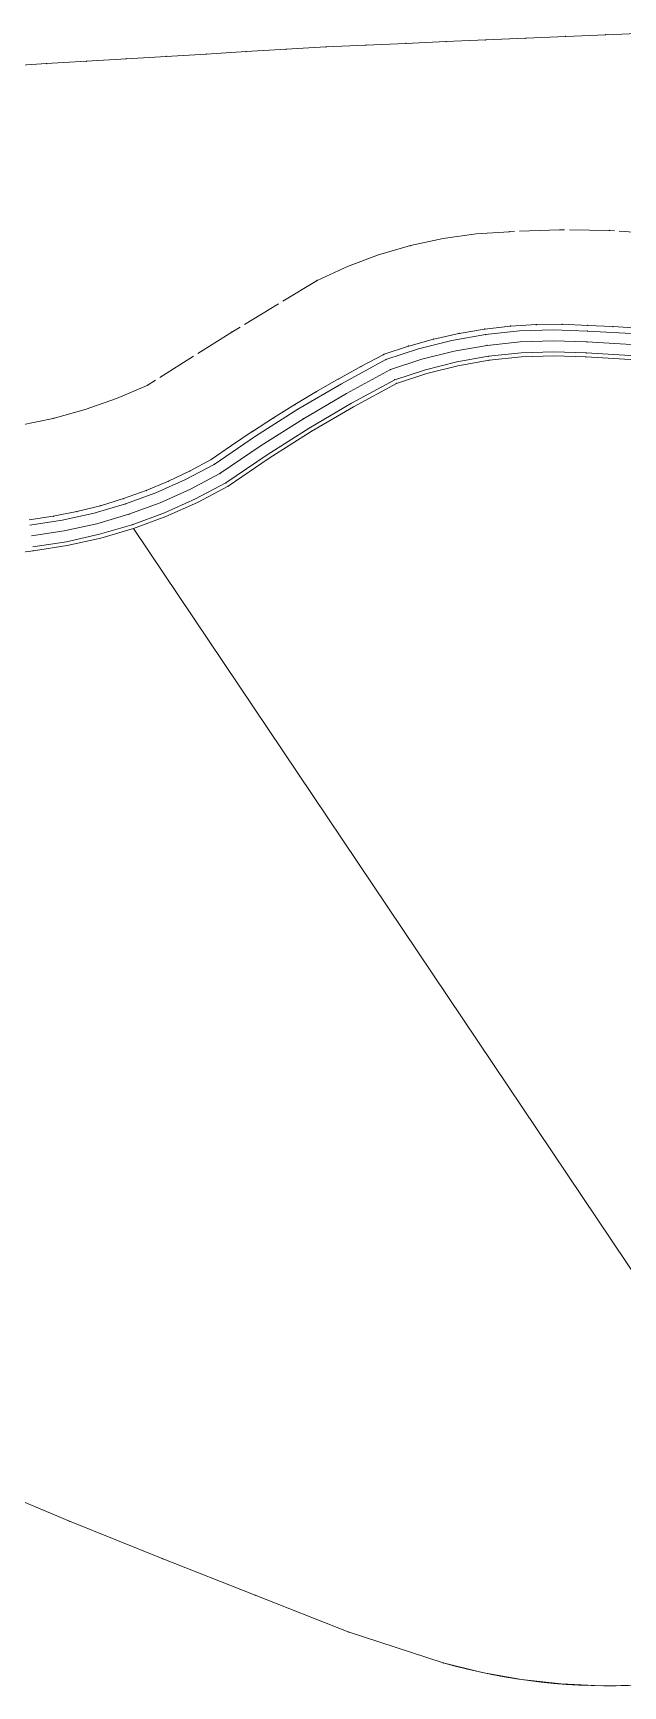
# Model space of a CAD drawing. Header units: metres. Extents: x 159041 to 159214, y 174724 to 174807.
# Drawn here: x 159127.4 to 159156.9, y 174723.7 to 174806.5 of the extents above; entities that cross this region are included whole.
import ezdxf

# ---------------------------------------------------------------- set-up
doc = ezdxf.new("R2010")
doc.units = ezdxf.units.M
doc.linetypes.add('DASHED', pattern=[2.25, 2, -0.25])
doc.layers.add('CIV_SAMPLE LINE_3', color=6, linetype='Continuous', lineweight=9)
doc.layers.add('Velddata', color=24, linetype='Continuous', lineweight=9)

msp = doc.modelspace()

# ---------------------------------------------------------------- linework, layer by layer
at = {"layer": 'CIV_SAMPLE LINE_3'}
for p, q in [((159153.854, 174791.876, 46.526), (159152.577, 174791.865, 46.524)), ((159153.869, 174791.876, 46.526), (159153.854, 174791.876, 46.526)), ((159155.145, 174791.819, 46.527), (159153.869, 174791.876, 46.526)), ((159147.436, 174791.136, 46.517), (159146.196, 174790.79, 46.516)), ((159147.45, 174791.14, 46.517), (159147.436, 174791.136, 46.517)), ((159148.706, 174791.419, 46.517), (159147.45, 174791.14, 46.517)), ((159148.72, 174791.422, 46.517), (159148.706, 174791.419, 46.517)), ((159149.989, 174791.637, 46.52), (159148.72, 174791.422, 46.517)), ((159150.003, 174791.639, 46.52), (159149.989, 174791.637, 46.52)), ((159151.272, 174791.785, 46.522), (159150.003, 174791.639, 46.52)), ((159151.287, 174791.786, 46.522), (159151.272, 174791.785, 46.522)), ((159152.562, 174791.865, 46.524), (159151.287, 174791.786, 46.522)), ((159152.577, 174791.865, 46.524), (159152.562, 174791.865, 46.524)), ((159156.404, 174791.762, 46.529), (159155.145, 174791.819, 46.527)), ((159155.145, 174791.819, 46.527), (159155.145, 174791.819, 46.527)), ((159156.41, 174791.762, 46.529), (159156.404, 174791.762, 46.529)), ((159157.667, 174791.676, 46.53), (159156.41, 174791.762, 46.529)), ((159144.922, 174790.357, 46.515), (159143.804, 174789.763, 46.514)), ((159144.963, 174790.375, 46.515), (159144.922, 174790.357, 46.515)), ((159146.182, 174790.786, 46.516), (159144.963, 174790.375, 46.515)), ((159146.196, 174790.79, 46.516), (159146.182, 174790.786, 46.516)), ((159143.8, 174789.76, 46.514), (159142.692, 174789.147, 46.512)), ((159143.804, 174789.763, 46.514), (159143.8, 174789.76, 46.514)), ((159142.688, 174789.145, 46.512), (159141.591, 174788.513, 46.511)), ((159142.692, 174789.147, 46.512), (159142.688, 174789.145, 46.512)), ((159140.497, 174787.857, 46.509), (159139.434, 174787.195, 46.507)), ((159140.501, 174787.859, 46.509), (159140.497, 174787.857, 46.509)), ((159141.587, 174788.51, 46.511), (159140.501, 174787.859, 46.509)), ((159141.591, 174788.513, 46.511), (159141.587, 174788.51, 46.511)), ((159139.43, 174787.192, 46.507), (159138.378, 174786.512, 46.505)), ((159139.434, 174787.195, 46.507), (159139.43, 174787.192, 46.507)), ((159138.374, 174786.51, 46.505), (159137.333, 174785.812, 46.503)), ((159138.378, 174786.512, 46.505), (159138.374, 174786.51, 46.505)), ((159137.329, 174785.809, 46.503), (159136.314, 174785.103, 46.501)), ((159137.333, 174785.812, 46.503), (159137.329, 174785.809, 46.503)), ((159135.265, 174784.536, 46.5), (159134.18, 174784.018, 46.499)), ((159136.314, 174785.103, 46.501), (159135.265, 174784.536, 46.5)), ((159134.18, 174784.018, 46.499), (159133.071, 174783.557, 46.497)), ((159130.782, 174782.799, 46.493), (159129.607, 174782.504, 46.489)), ((159131.94, 174783.151, 46.496), (159130.782, 174782.799, 46.493)), ((159133.071, 174783.557, 46.497), (159131.94, 174783.151, 46.496)), ((159128.419, 174782.27, 46.484), (159127.213, 174782.096, 46.48)), ((159129.607, 174782.504, 46.489), (159128.419, 174782.27, 46.484))]:
    msp.add_line(p, q, dxfattribs=at)
at = {"layer": 'CIV_SAMPLE LINE_3', "color": 74}
for p, q in [((159132.435, 174781.654, 46.42), (159158.614, 174742.64, 46.578)), ((159124.62, 174733.903, 46.6), (159129.23, 174731.967, 46.6)), ((159129.23, 174731.967, 46.6), (159133.867, 174730.096, 46.6)), ((159133.867, 174730.096, 46.6), (159138.519, 174728.264, 46.6)), ((159138.519, 174728.264, 46.6), (159143.171, 174726.432, 46.6)), ((159143.171, 174726.432, 46.6), (159147.92, 174724.878, 46.6))]:
    msp.add_line(p, q, dxfattribs=at)
at = {"layer": 'CIV_SAMPLE LINE_3', "color": 7, "lineweight": 5}
for points in [[(159158.041, 174806.455, 46.659), (159156.043, 174806.369, 46.659), (159154.045, 174806.284, 46.659), (159152.047, 174806.198, 46.659), (159150.049, 174806.112, 46.659), (159148.051, 174806.026, 46.659), (159146.052, 174805.94, 46.659), (159144.054, 174805.855, 46.659), (159142.056, 174805.765, 46.659), (159140.06, 174805.645, 46.659), (159138.064, 174805.525, 46.659), (159136.067, 174805.405, 46.659), (159134.071, 174805.285, 46.659), (159132.074, 174805.165, 46.659), (159130.078, 174805.046, 46.659), (159128.081, 174804.926, 46.659), (159126.085, 174804.806, 46.659)], [(159124.62, 174733.903, 46.659), (159129.23, 174731.967, 46.659), (159133.867, 174730.096, 46.659), (159138.519, 174728.264, 46.659), (159143.171, 174726.432, 46.659), (159147.92, 174724.878, 46.659), (159149.861, 174724.398, 46.647), (159151.83, 174724.046, 46.635), (159153.817, 174723.822, 46.623), (159155.814, 174723.727, 46.612), (159157.814, 174723.763, 46.659)]]:
    msp.add_polyline3d(points, dxfattribs=at)
at = {"layer": 'CIV_SAMPLE LINE_3', "color": 144, "linetype": 'DASHED', "lineweight": 9}
for points in [[(159151.231, 174796.514, 46.54), (159149.568, 174796.402, 46.538), (159147.917, 174796.17, 46.536), (159146.287, 174795.818, 46.534)], [(159156.228, 174796.577, 46.547), (159153.729, 174796.614, 46.544), (159151.231, 174796.514, 46.54)], [(159161.202, 174796.092, 46.552), (159158.721, 174796.403, 46.55), (159156.228, 174796.577, 46.547)], [(159146.287, 174795.818, 46.534), (159144.688, 174795.349, 46.532), (159143.127, 174794.765, 46.53), (159141.613, 174794.07, 46.528)], [(159141.613, 174794.07, 46.528), (159137.341, 174791.484, 46.521)], [(159137.341, 174791.484, 46.521), (159133.119, 174788.815, 46.514)], [(159128.418, 174787.165, 46.501), (159130.02, 174787.611, 46.505), (159131.59, 174788.161, 46.509), (159133.119, 174788.815, 46.514)], [(159123.471, 174786.478, 46.486), (159125.134, 174786.597, 46.491), (159126.785, 174786.827, 46.496), (159128.418, 174787.165, 46.501)]]:
    msp.add_polyline3d(points, dxfattribs=at)
at = {"layer": 'CIV_SAMPLE LINE_3', "color": 74, "lineweight": 9}
for points in [[(159155.065, 174790.244, 46.45), (159153.446, 174790.303, 46.448), (159151.827, 174790.247, 46.446), (159150.216, 174790.077, 46.444)], [(159159.99, 174789.851, 46.456), (159157.532, 174790.104, 46.453), (159155.065, 174790.244, 46.45)], [(159150.216, 174790.077, 46.444), (159148.645, 174789.8, 46.442), (159147.096, 174789.413, 46.44), (159145.578, 174788.92, 46.438)], [(159145.578, 174788.92, 46.438), (159143.429, 174787.752, 46.435), (159141.321, 174786.512, 46.432)], [(159141.321, 174786.512, 46.432), (159139.217, 174785.178, 46.429), (159137.159, 174783.772, 46.426)], [(159132.435, 174781.654, 46.42), (159134.056, 174782.252, 46.422), (159135.634, 174782.959, 46.424), (159137.159, 174783.772, 46.426)], [(159127.425, 174780.543, 46.413), (159129.118, 174780.801, 46.416), (159130.791, 174781.172, 46.418), (159132.435, 174781.654, 46.42)], [(159122.393, 174780.026, 46.407), (159124.915, 174780.222, 46.41), (159127.425, 174780.543, 46.413)]]:
    msp.add_polyline3d(points, dxfattribs=at)
at = {"layer": 'CIV_SAMPLE LINE_3', "color": 74}
msp.add_arc((159156.269, 174754.507, 46.6), 30.783, 254.26341, 272.87656, dxfattribs=at)
at = {"layer": 'CIV_SAMPLE LINE_3', "color": 144, "linetype": 'Continuous'}
for p in [(159151.231, 174796.514, 46.54), (159156.228, 174796.577, 46.547), (159146.287, 174795.818, 46.534), (159141.613, 174794.07, 46.528), (159137.341, 174791.484, 46.521), (159133.119, 174788.815, 46.514), (159128.418, 174787.165, 46.501)]:
    msp.add_point(p, dxfattribs=at)
at = {"layer": 'CIV_SAMPLE LINE_3', "linetype": 'Continuous'}
for p in [(159153.854, 174791.876, 46.526), (159153.869, 174791.876, 46.526), (159147.436, 174791.136, 46.517), (159147.45, 174791.14, 46.517), (159148.706, 174791.419, 46.517), (159148.72, 174791.422, 46.517), (159149.989, 174791.637, 46.52), (159150.003, 174791.639, 46.52), (159151.272, 174791.785, 46.522), (159151.287, 174791.786, 46.522), (159152.562, 174791.865, 46.524), (159152.577, 174791.865, 46.524), (159155.145, 174791.819, 46.527), (159155.145, 174791.819, 46.527), (159156.404, 174791.762, 46.529), (159156.41, 174791.762, 46.529), (159144.922, 174790.357, 46.515), (159144.963, 174790.375, 46.515), (159146.182, 174790.786, 46.516), (159146.196, 174790.79, 46.516), (159143.8, 174789.76, 46.514), (159143.804, 174789.763, 46.514), (159142.688, 174789.145, 46.512), (159142.692, 174789.147, 46.512), (159140.497, 174787.857, 46.509), (159140.501, 174787.859, 46.509), (159141.587, 174788.51, 46.511), (159141.591, 174788.513, 46.511), (159139.43, 174787.192, 46.507), (159139.434, 174787.195, 46.507), (159138.374, 174786.51, 46.505), (159138.378, 174786.512, 46.505), (159137.329, 174785.809, 46.503), (159137.333, 174785.812, 46.503), (159135.265, 174784.536, 46.5), (159136.314, 174785.103, 46.501), (159134.18, 174784.018, 46.499), (159130.782, 174782.799, 46.493), (159131.94, 174783.151, 46.496), (159133.071, 174783.557, 46.497), (159128.419, 174782.27, 46.484), (159129.607, 174782.504, 46.489)]:
    msp.add_point(p, dxfattribs=at)
at = {"layer": 'CIV_SAMPLE LINE_3', "color": 74, "linetype": 'Continuous'}
for p in [(159155.065, 174790.244, 46.45), (159150.216, 174790.077, 46.444), (159145.578, 174788.92, 46.438), (159141.321, 174786.512, 46.432), (159137.159, 174783.772, 46.426), (159132.435, 174781.654, 46.42), (159127.425, 174780.543, 46.413), (159129.23, 174731.967, 46.6), (159133.867, 174730.096, 46.6), (159138.519, 174728.264, 46.6), (159143.171, 174726.432, 46.6), (159147.92, 174724.878, 46.6), (159152.823, 174723.917, 46.6)]:
    msp.add_point(p, dxfattribs=at)
at = {"layer": 'Velddata'}
for p, q in [((159146.052, 174805.94, 46.636), (159144.054, 174805.855, 46.637)), ((159148.051, 174806.026, 46.635), (159146.052, 174805.94, 46.636)), ((159150.049, 174806.112, 46.636), (159148.051, 174806.026, 46.635)), ((159152.047, 174806.198, 46.638), (159150.049, 174806.112, 46.636)), ((159154.045, 174806.284, 46.641), (159152.047, 174806.198, 46.638)), ((159156.043, 174806.369, 46.644), (159154.045, 174806.284, 46.641)), ((159158.041, 174806.455, 46.648), (159156.043, 174806.369, 46.644)), ((159132.074, 174805.165, 46.668), (159130.078, 174805.046, 46.676)), ((159134.071, 174805.285, 46.661), (159132.074, 174805.165, 46.668)), ((159136.067, 174805.405, 46.654), (159134.071, 174805.285, 46.661)), ((159138.064, 174805.525, 46.649), (159136.067, 174805.405, 46.654)), ((159140.06, 174805.645, 46.644), (159138.064, 174805.525, 46.649)), ((159142.056, 174805.765, 46.64), (159140.06, 174805.645, 46.644)), ((159144.054, 174805.855, 46.637), (159142.056, 174805.765, 46.64)), ((159128.081, 174804.926, 46.674), (159126.085, 174804.806, 46.67)), ((159130.078, 174805.046, 46.676), (159128.081, 174804.926, 46.674))]:
    msp.add_line(p, q, dxfattribs=at)
at = {"layer": 'Velddata', "color": 5, "lineweight": 9}
for points in [[(159150.034, 174791.365, 46.244), (159148.345, 174791.065, 46.242), (159146.682, 174790.647, 46.24), (159145.052, 174790.112, 46.238)], [(159155.133, 174791.542, 46.25), (159153.431, 174791.603, 46.248), (159151.728, 174791.543, 46.246), (159150.034, 174791.365, 46.244)], [(159160.153, 174791.141, 46.256), (159157.648, 174791.399, 46.253), (159155.133, 174791.542, 46.25)], [(159150.188, 174790.276, 46.244), (159148.599, 174789.994, 46.242), (159147.032, 174789.603, 46.24), (159145.497, 174789.103, 46.238)], [(159155.075, 174790.444, 46.25), (159153.444, 174790.503, 46.248), (159151.812, 174790.447, 46.246), (159150.188, 174790.276, 46.244)], [(159160.015, 174790.049, 46.256), (159157.55, 174790.303, 46.253), (159155.075, 174790.444, 46.25)], [(159145.052, 174790.112, 46.238), (159142.827, 174788.904, 46.235), (159140.643, 174787.622, 46.232)], [(159145.497, 174789.103, 46.238), (159143.337, 174787.929, 46.235), (159141.217, 174786.683, 46.232)], [(159140.643, 174787.622, 46.232), (159138.528, 174786.28, 46.229), (159136.458, 174784.868, 46.226)], [(159141.217, 174786.683, 46.232), (159139.111, 174785.347, 46.229), (159137.051, 174783.94, 46.226)], [(159132.027, 174782.889, 46.22), (159133.547, 174783.449, 46.222), (159135.026, 174784.109, 46.224), (159136.458, 174784.868, 46.226)], [(159132.372, 174781.844, 46.22), (159133.978, 174782.436, 46.222), (159135.54, 174783.136, 46.224), (159137.051, 174783.94, 46.226)], [(159127.25, 174781.832, 46.213), (159128.865, 174782.076, 46.216), (159130.46, 174782.429, 46.218), (159132.027, 174782.889, 46.22)], [(159127.398, 174780.741, 46.213), (159129.08, 174780.997, 46.216), (159130.74, 174781.365, 46.218), (159132.372, 174781.844, 46.22)]]:
    msp.add_polyline3d(points, dxfattribs=at)
at = {"layer": 'Velddata', "color": 1, "lineweight": 9}
for points in [[(159155.104, 174790.993, 46.25), (159153.437, 174791.053, 46.248), (159151.77, 174790.995, 46.246), (159150.111, 174790.82, 46.244)], [(159150.111, 174790.82, 46.244), (159148.472, 174790.53, 46.242), (159146.857, 174790.125, 46.24), (159145.275, 174789.608, 46.238)], [(159160.084, 174790.595, 46.256), (159157.599, 174790.851, 46.253), (159155.104, 174790.993, 46.25)], [(159145.275, 174789.608, 46.238), (159143.082, 174788.417, 46.235), (159140.93, 174787.152, 46.232)], [(159140.93, 174787.152, 46.232), (159138.819, 174785.814, 46.229), (159136.755, 174784.404, 46.226)], [(159132.199, 174782.366, 46.22), (159133.763, 174782.942, 46.222), (159135.283, 174783.623, 46.224), (159136.755, 174784.404, 46.226)], [(159127.324, 174781.286, 46.213), (159128.972, 174781.536, 46.216), (159130.6, 174781.897, 46.218), (159132.199, 174782.366, 46.22)]]:
    msp.add_polyline3d(points, dxfattribs=at)
at = {"layer": 'Velddata', "linetype": 'Continuous'}
for p in [(159146.052, 174805.94, 46.636), (159148.051, 174806.026, 46.635), (159150.049, 174806.112, 46.636), (159152.047, 174806.198, 46.638), (159154.045, 174806.284, 46.641), (159156.043, 174806.369, 46.644), (159132.074, 174805.165, 46.668), (159134.071, 174805.285, 46.661), (159136.067, 174805.405, 46.654), (159138.064, 174805.525, 46.649), (159140.06, 174805.645, 46.644), (159142.056, 174805.765, 46.64), (159144.054, 174805.855, 46.637), (159128.081, 174804.926, 46.674), (159130.078, 174805.046, 46.676)]:
    msp.add_point(p, dxfattribs=at)
at = {"layer": 'Velddata', "color": 5, "linetype": 'Continuous'}
for p in [(159150.034, 174791.365, 46.244), (159155.133, 174791.542, 46.25), (159150.188, 174790.276, 46.244), (159155.075, 174790.444, 46.25), (159145.052, 174790.112, 46.238), (159145.497, 174789.103, 46.238), (159140.643, 174787.622, 46.232), (159141.217, 174786.683, 46.232), (159136.458, 174784.868, 46.226), (159137.051, 174783.94, 46.226), (159132.027, 174782.889, 46.22), (159132.372, 174781.844, 46.22)]:
    msp.add_point(p, dxfattribs=at)
at = {"layer": 'Velddata', "color": 1, "linetype": 'Continuous'}
for p in [(159150.111, 174790.82, 46.244), (159155.104, 174790.993, 46.25), (159145.275, 174789.608, 46.238), (159140.93, 174787.152, 46.232), (159136.755, 174784.404, 46.226), (159132.199, 174782.366, 46.22)]:
    msp.add_point(p, dxfattribs=at)

doc.saveas('drawing.dxf')
